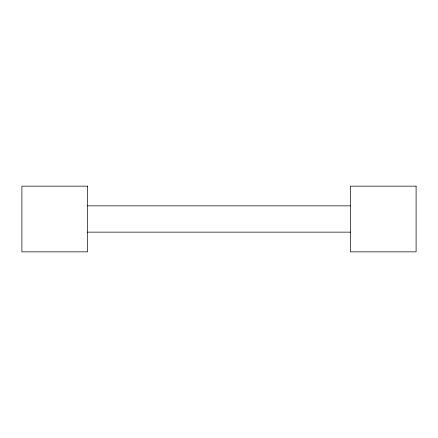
<?xml version="1.0" encoding="UTF-8"?>
<svg xmlns="http://www.w3.org/2000/svg" width="438" height="438" viewBox="0 0 438 438"><rect width="100%" height="100%" fill="white"/><g stroke="black" fill="none" stroke-linecap="round" stroke-linejoin="round"><path stroke-width="0.66" d="M87.6 205.86L350.4 205.86M87.6 232.14L350.4 232.14M87.6 186.15L21.9 186.15L21.9 251.85L87.6 251.85L87.6 186.15M416.1 186.15L350.4 186.15L350.4 251.85L416.1 251.85L416.1 186.15"/></g></svg>
